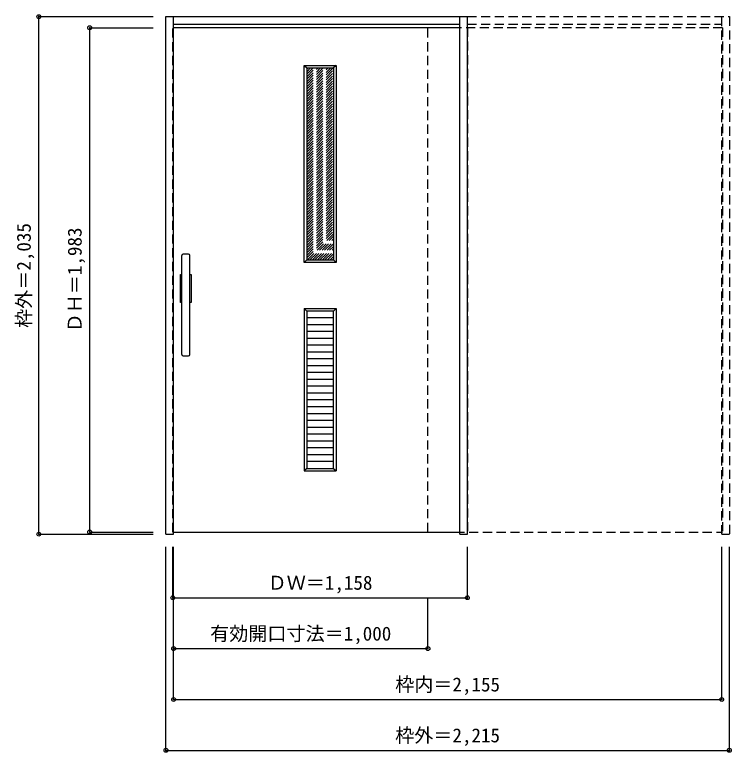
# Model space of a CAD drawing. Units: millimetres, scale not verified. Extents: x -1186 to 1631, y -1841 to 1059.
import ezdxf
from ezdxf.enums import TextEntityAlignment as Align

# ---------------------------------------------------------------- set-up
doc = ezdxf.new("R2010")
doc.units = ezdxf.units.MM
doc.header["$LTSCALE"] = 30
doc.header["$PDMODE"] = 32
doc.header["$PDSIZE"] = 15
doc.linetypes.add('DASHED1', pattern=[1.8, 1.2, -0.6])
doc.layers.add('0-0', color=4, linetype='DASHED1')
doc.layers.add('0-1_寸法', color=7, linetype='Continuous')
doc.styles.add('ＭＳ ゴシック', font='')
doc.styles.get('ＭＳ ゴシック').set_extended_font_data('MS Gothic')

msp = doc.modelspace()

# ---------------------------------------------------------------- linework, layer by layer
at = {"layer": '0-0', "color": 3, "linetype": 'Continuous'}
for p, q in [((-591.51, -983.94), (-591.51, 1051.06)), ((-591.51, 1051.06), (593.49, 1051.06)), ((-561.51, -983.94), (-561.51, 1051.06)), ((563.49, -983.94), (563.49, 1051.06)), ((-561.51, 1021.06), (563.49, 1021.06)), ((563.49, 1007.56), (-561.51, 1007.56)), ((-38, 849.56), (67, 849.56)), ((-38, 849.56), (-38, 94.56)), ((67, 849.56), (67, 94.56)), ((-502.51, 117.06), (-524.51, 117.06)), ((-529.51, -277.94), (-529.51, 112.06)), ((-497.51, -277.94), (-497.51, 112.06)), ((-38, 94.56), (67, 94.56)), ((-534.51, -72.94), (-534.51, 37.06)), ((-534.51, 37.06), (-529.51, 37.06)), ((-497.51, 37.06), (-492.51, 37.06)), ((-492.51, 37.06), (-492.51, -72.94)), ((-529.51, -72.94), (-534.51, -72.94)), ((-492.51, -72.94), (-497.51, -72.94)), ((-38.01, -106.44), (-38.01, -725.44)), ((67, -106.44), (-38.01, -106.44)), ((67, -725.44), (67, -106.44)), ((67, -133.35), (-38.01, -133.35)), ((67, -160.27), (-38.01, -160.27)), ((67, -187.18), (-38.01, -187.18)), ((67, -214.09), (-38.01, -214.09)), ((67, -241.01), (-38.01, -241.01)), ((-524.51, -282.94), (-502.51, -282.94)), ((67, -267.92), (-38.01, -267.92)), ((67, -294.83), (-38.01, -294.83)), ((67, -321.75), (-38.01, -321.75)), ((67, -348.66), (-38.01, -348.66)), ((67, -375.57), (-38.01, -375.57)), ((67, -402.49), (-38.01, -402.49)), ((67, -429.4), (-38.01, -429.4)), ((67, -456.31), (-38.01, -456.31)), ((67, -483.22), (-38.01, -483.22)), ((67, -510.14), (-38.01, -510.14)), ((67, -537.05), (-38.01, -537.05)), ((67, -563.96), (-38.01, -563.96)), ((67, -590.88), (-38.01, -590.88)), ((67, -617.79), (-38.01, -617.79)), ((67, -644.7), (-38.01, -644.7)), ((67, -671.62), (-38.01, -671.62)), ((67, -698.53), (-38.01, -698.53)), ((-38.01, -725.44), (67, -725.44)), ((-591.51, -983.94), (-561.51, -983.94)), ((-561.51, -975.44), (563.49, -975.44))]:
    msp.add_line(p, q, dxfattribs=at)
at = {"layer": '0-0'}
for p, q in [((593.49, 1051.06), (1623.49, 1051.06)), ((1593.49, -983.94), (1593.49, 1051.06)), ((1623.49, 1051.06), (1623.49, -983.94)), ((593.49, 1021.06), (1593.49, 1021.06)), ((-561.51, 1007.56), (-564.51, 1007.56)), ((-564.51, -975.44), (-564.51, 1007.56)), ((1596.49, 1007.56), (438.49, 1007.56)), ((438.49, -975.44), (438.49, 1007.56)), ((593.49, 1007.56), (593.49, -975.44)), ((1596.49, 1007.56), (1596.49, -975.44)), ((-38, 745.56), (66, 849.56)), ((-38, 755.46), (56.1, 849.56)), ((-38, 765.36), (46.2, 849.56)), ((-38, 775.26), (36.3, 849.56)), ((-38, 785.16), (26.4, 849.56)), ((-38, 795.06), (16.5, 849.56)), ((-38, 804.96), (6.6, 849.56)), ((-38, 814.85), (-3.3, 849.56)), ((-38, 824.75), (-13.2, 849.56)), ((-38, 834.65), (-23.1, 849.56)), ((-38, 844.55), (-33, 849.56)), ((-38, 735.66), (67, 840.66)), ((-38, 725.76), (67, 830.76)), ((-38, 715.86), (67, 820.86)), ((-38, 705.96), (67, 810.96)), ((-38, 696.06), (67, 801.06)), ((-38, 686.16), (67, 791.16)), ((-38, 676.26), (67, 781.26)), ((-38, 666.36), (67, 771.36)), ((-38, 656.46), (67, 761.46)), ((-38, 646.56), (67, 751.56)), ((-38, 636.66), (67, 741.66)), ((-38, 626.76), (67, 731.76)), ((-38, 616.86), (67, 721.86)), ((-38, 606.97), (67, 711.97)), ((-38, 597.07), (67, 702.07)), ((-38, 587.17), (67, 692.17)), ((-38, 577.27), (67, 682.27)), ((-38, 567.37), (67, 672.37)), ((-38, 557.47), (67, 662.47)), ((-38, 547.57), (67, 652.57)), ((-38, 537.67), (67, 642.67)), ((-38, 527.77), (67, 632.77)), ((-38, 517.87), (67, 622.87)), ((-38, 507.97), (67, 612.97)), ((-38, 498.07), (67, 603.07)), ((-38, 488.17), (67, 593.17)), ((-38, 478.27), (67, 583.27)), ((-38, 468.37), (67, 573.37)), ((-38, 458.47), (67, 563.47)), ((-38, 448.57), (67, 553.57)), ((-38, 438.67), (67, 543.67)), ((-38, 428.77), (67, 533.77)), ((-38, 418.87), (67, 523.87)), ((-38, 408.98), (67, 513.98)), ((-38, 399.08), (67, 504.08)), ((-38, 389.18), (67, 494.18)), ((-38, 379.28), (67, 484.28)), ((-38, 369.38), (67, 474.38)), ((-38, 359.48), (67, 464.48)), ((-38, 349.58), (67, 454.58)), ((-38, 339.68), (67, 444.68)), ((-38, 329.78), (67, 434.78)), ((-38, 319.88), (67, 424.88)), ((-38, 309.98), (67, 414.98)), ((-38, 300.08), (67, 405.08)), ((-38, 290.18), (67, 395.18)), ((-38, 280.28), (67, 385.28)), ((-38, 270.38), (67, 375.38)), ((-38, 260.48), (67, 365.48)), ((-38, 250.58), (67, 355.58)), ((-38, 240.68), (67, 345.68)), ((-38, 230.78), (67, 335.78)), ((-38, 220.89), (67, 325.88)), ((-38, 210.99), (67, 315.99)), ((-38, 201.09), (67, 306.09)), ((-38, 191.19), (67, 296.19)), ((-38, 181.29), (67, 286.29)), ((-38, 171.39), (67, 276.39)), ((-38, 161.49), (67, 266.49)), ((-38, 151.59), (67, 256.59)), ((-38, 141.69), (67, 246.69)), ((-38, 131.79), (67, 236.79)), ((-38, 121.89), (67, 226.89)), ((-38, 111.99), (67, 216.99)), ((-38, 102.09), (67, 207.09)), ((-35.64, 94.56), (67, 197.19)), ((-25.74, 94.56), (67, 187.29)), ((-15.84, 94.56), (67, 177.39)), ((-5.94, 94.56), (67, 167.49)), ((3.96, 94.56), (67, 157.59)), ((13.86, 94.56), (67, 147.69)), ((23.76, 94.56), (67, 137.79)), ((33.66, 94.56), (67, 127.89)), ((43.56, 94.56), (67, 118)), ((53.46, 94.56), (67, 108.1)), ((63.36, 94.56), (67, 98.2)), ((-561.51, -975.44), (-564.51, -975.44)), ((438.49, -975.44), (1596.49, -975.44)), ((1593.49, -983.94), (1623.49, -983.94))]:
    msp.add_line(p, q, dxfattribs=at)
at = {"layer": '0-0', "color": 7, "linetype": 'Continuous'}
for p, q in [((-48.01, 859.56), (-38, 849.56)), ((-48.01, 859.56), (76.99, 859.56)), ((76.99, 859.56), (67, 849.56)), ((76.99, 859.56), (76.99, 84.56)), ((-38, 94.56), (-48.01, 84.56)), ((67, 94.56), (76.99, 84.56)), ((-48.01, -96.44), (-48.01, -735.44)), ((-48.01, -96.44), (-38.01, -106.44)), ((-48.01, -96.44), (76.99, -96.44)), ((76.99, -96.44), (67, -106.44)), ((76.99, -96.44), (76.99, -735.44)), ((-38.01, -725.44), (-48.01, -735.44)), ((-48.01, -735.44), (76.99, -735.44)), ((67, -725.44), (76.99, -735.44))]:
    msp.add_line(p, q, dxfattribs=at)
at = {"layer": '0-0', "color": 3, "linetype": 'Continuous'}
msp.add_lwpolyline([(563.49, -983.94), (593.49, -983.94), (593.49, 1051.06)], dxfattribs=at)
at = {"layer": '0-0', "color": 7, "linetype": 'Continuous'}
msp.add_lwpolyline([(76.99, 84.56), (-48.01, 84.56), (-48.01, 859.56)], dxfattribs=at)
at = {"layer": '0-0', "color": 3, "linetype": 'Continuous'}
for centre, start, end in [((-524.51, 112.06), 90, 180), ((-502.51, 112.06), 0, 90), ((-524.51, -277.94), 180, 270), ((-502.51, -277.94), 270, 0)]:
    msp.add_arc(centre, 5, start, end, dxfattribs=at)
at = {"layer": '0-1_寸法', "color": 4}
for p, q in [((-1091.51, 1051.06), (-641.51, 1051.06)), ((-1091.51, -983.94), (-1091.51, 1051.06)), ((-891.51, 1007.56), (-641.51, 1007.56)), ((-891.51, -975.44), (-891.51, 1007.56)), ((-1091.51, -983.94), (-641.51, -983.94)), ((-891.51, -975.44), (-641.51, -975.44)), ((-591.51, -1833.94), (-591.51, -1033.94)), ((-564.51, -1233.94), (-564.51, -1033.94)), ((-561.51, -1633.94), (-561.51, -1033.94)), ((593.49, -1233.94), (593.49, -1033.94)), ((1593.49, -1633.94), (1593.49, -1033.94)), ((-564.51, -1233.94), (593.49, -1233.94)), ((438.49, -1433.94), (438.49, -1233.94)), ((-561.51, -1433.94), (438.49, -1433.94)), ((-561.51, -1633.94), (1593.49, -1633.94))]:
    msp.add_line(p, q, dxfattribs=at)
msp.add_lwpolyline([(-591.51, -1833.94), (1623.49, -1833.94), (1623.49, -1033.94)], dxfattribs=at)
at = {"layer": '0-1_寸法'}
for p in [(-1091.51, 1051.06), (-891.51, 1007.56), (-1091.51, -983.94), (-891.51, -975.44), (-564.51, -1233.94), (593.49, -1233.94), (-561.51, -1433.94), (438.49, -1433.94), (-561.51, -1633.94), (1593.49, -1633.94), (-591.51, -1833.94), (1623.49, -1833.94)]:
    msp.add_point(p, dxfattribs=at)

# ---------------------------------------------------------------- texts
at = {"layer": '0-1_寸法', "style": 'ＭＳ ゴシック'}
for s, p in [('枠外＝2,035', (-1106.51, -172.69)), ('ＤＨ＝1,983', (-906.51, -190.19))]:
    msp.add_text(s, height=54.99, rotation=90, dxfattribs=at).set_placement(p, align=Align.BOTTOM_LEFT)
for s, p in [('ＤＷ＝1,158', (-191.76, -1218.94)), ('有効開口寸法＝1,000', (-417.76, -1418.94)), ('枠内＝2,155', (309.74, -1618.94)), ('枠外＝2,215', (309.74, -1818.94))]:
    msp.add_text(s, height=54.99, dxfattribs=at).set_placement(p, align=Align.BOTTOM_LEFT)

doc.saveas('drawing.dxf')
